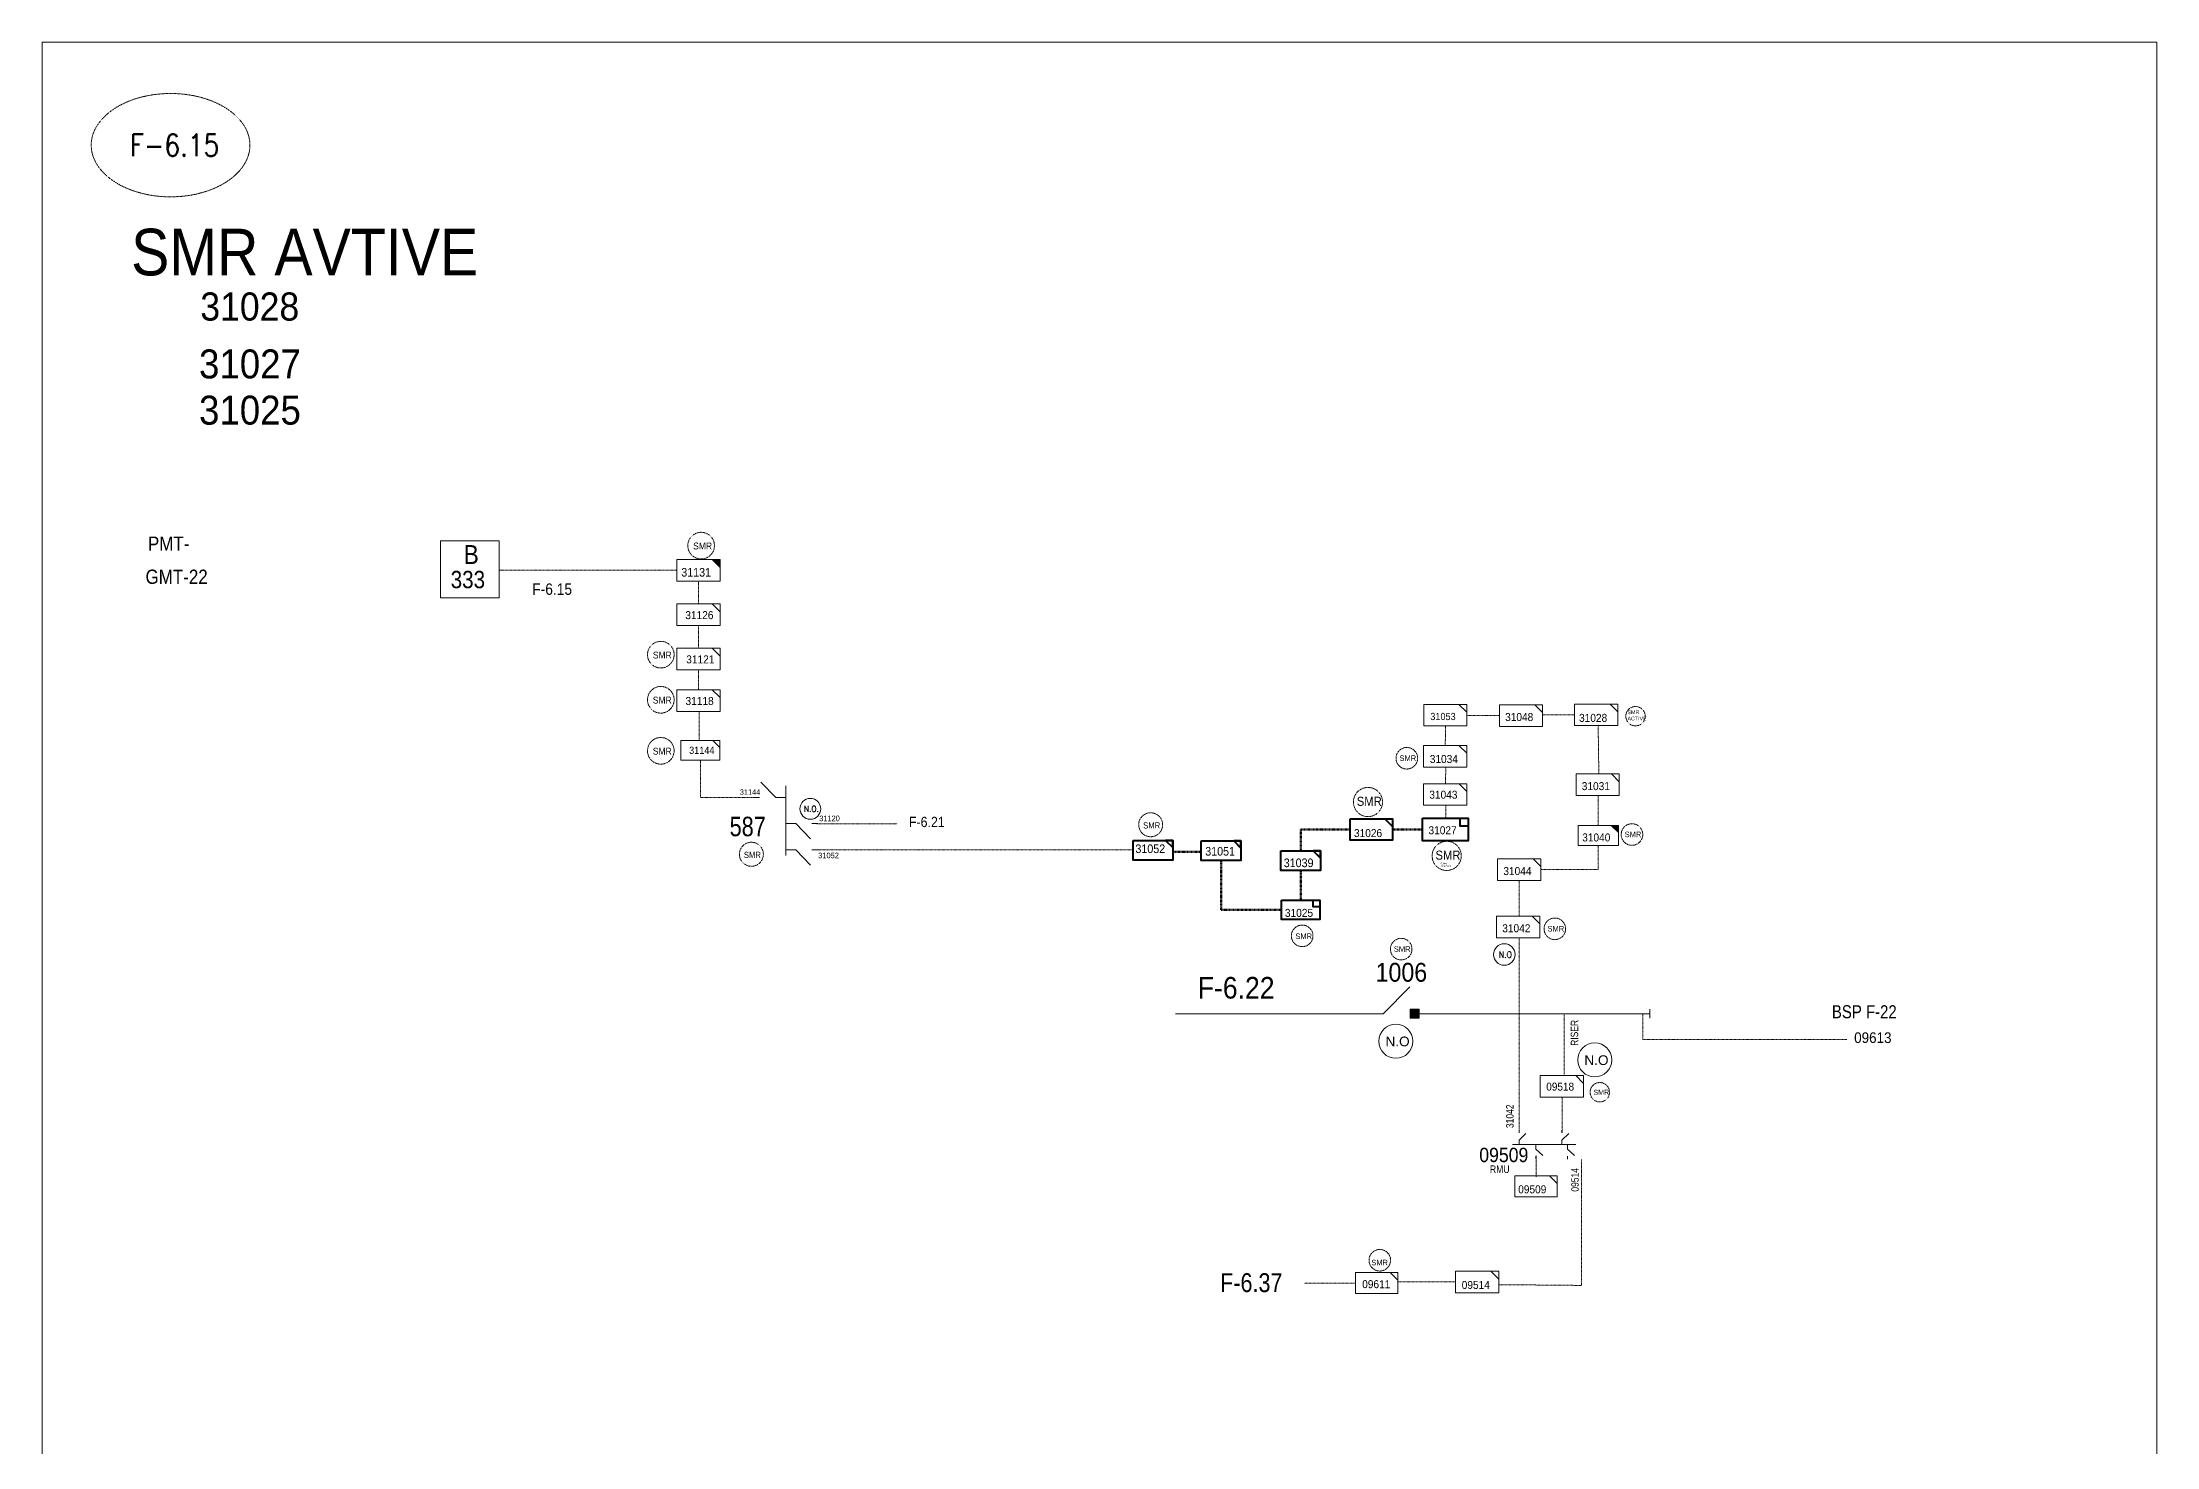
# Model space of a CAD drawing. Header units: metres. Extents: x 65984 to 144644, y -19036 to 23726.
# Drawn here: x 101633 to 102513, y 4701 to 5285 of the extents above; entities that cross this region are included whole.
import ezdxf
from ezdxf.enums import TextEntityAlignment as Align

# ---------------------------------------------------------------- set-up
doc = ezdxf.new("R2010")
doc.units = ezdxf.units.M
doc.header["$MEASUREMENT"] = 0
doc.linetypes.add('DGN Style 3', pattern=[0.013877, 0, -0.013877])
doc.layers.get('0').update_dxf_attribs({"color": 95, "lineweight": 40})
for name, color, linetype, lineweight in [('ABS', 7, 'Continuous', 40), ('d_eos', 111, 'Continuous', 40), ('d_eos no', 121, 'Continuous', 40), ('d_switch', 95, 'Continuous', 40), ('d_tf no', 6, 'Continuous', 40), ('d_ug cable', 95, 'Continuous', 40), ('d_unit sub', 7, 'Continuous', 40), ('fedr no', 95, 'Continuous', 40), ('GRID STATION  04', 7, 'Continuous', 40), ('GRID STATION 01', 7, 'Continuous', 40), ('Level 37', 7, 'Continuous', 0), ('O H MAIN FEEDER', 4, 'Continuous', 100), ('SW N O', 114, 'Continuous', 30)]:
    doc.layers.add(name, color=color, linetype=linetype, lineweight=lineweight)
doc.styles.add('NASKHF', font='naskhf.shx', dxfattribs={"height": 8})
doc.styles.add('Style-Arial', font='arial.ttf')
doc.styles.add('Style-ENGINEERING', font='ENGINEERING.shx')
doc.styles.add('Style-msdefault', font='msdefault.shx')
doc.styles.add('Style-STANDARD', font='STANDARD.shx')

# ---------------------------------------------------------------- blocks, each defined once
blk = doc.blocks.new('TF_8')
at = {"color": 0, "linetype": 'ByBlock', "lineweight": -2}
blk.add_line((6.3, 4.95), (9.9, 1.35), dxfattribs=at)
blk.add_3dface([(-10.1, 4.95), (9.9, 4.95), (9.9, -5.05), (-10.1, -5.05)], dxfattribs=at)
blk = doc.blocks.new('*U3648')
at = {"layer": 'd_eos', "color": 2, "linetype": 'Continuous', "lineweight": 13, "ltscale": 0.574507}
for p, q in [((-12.11, 12.16), (-14.93, 12.16)), ((-4.67, 12.16), (-11.46, 19.17)), ((-0.02, 12.16), (-4.67, 12.16)), ((-0.02, -14.79), (-0.02, 17.53)), ((-0.01, 0.02), (4.64, 0.02)), ((4.64, 0.02), (11.43, -6.98)), ((12.08, 0.02), (14.9, 0.02)), ((-0.02, -12.13), (4.63, -12.13)), ((4.63, -12.13), (11.43, -19.13)), ((12.07, -12.13), (14.9, -12.13))]:
    blk.add_line(p, q, dxfattribs=at)
blk = doc.blocks.new('exist.us-1000kva')
at = {"color": 0, "linetype": 'ByBlock', "lineweight": -2, "flags": 128}
blk.add_lwpolyline([(40, 12.9), (32.8, 20), (40, 20)], close=True, dxfattribs=at)
at = {"color": 0, "linetype": 'ByBlock', "lineweight": -2, "extrusion": (0, 0, -1)}
blk.add_solid([(-40, 12.9), (-32.8, 20), (-40, 20)], dxfattribs=at)
at = {"color": 0, "linetype": 'ByBlock', "lineweight": -2, "xscale": 2, "yscale": 2}
blk.add_blockref('TF_8', (20.2, 10.1), dxfattribs=at)
blk = doc.blocks.new('*U3649')
at = {"layer": 'SW N O', "color": 3, "lineweight": 13, "ltscale": 0.426762}
blk.add_circle((0, 0), 16.8, dxfattribs=at)
at = {"layer": 'SW N O', "color": 3, "lineweight": 13, "style": 'Style-STANDARD'}
blk.add_text('N.O.', height=9.6, dxfattribs=at).set_placement((1.7, -0.2), align=Align.MIDDLE_CENTER)
blk = doc.blocks.new('TF3')
at = {"color": 0, "linetype": 'ByBlock', "lineweight": -2}
for p, q in [((11.3, 9), (18.3, 9)), ((18.3, 9), (18.3, 2))]:
    blk.add_line(p, q, dxfattribs=at)
at = {"color": 0, "linetype": 'ByBlock', "lineweight": -2, "flags": 128}
blk.add_lwpolyline([(18.3, 2), (11.3, 2), (11.3, 9)], dxfattribs=at)
at = {"color": 0, "linetype": 'ByBlock', "lineweight": -2}
blk.add_3dface([(-21.7, 9), (18.3, 9), (18.3, -11), (-21.7, -11)], dxfattribs=at)
blk = doc.blocks.new('*U3405')
at = {"layer": 'd_unit sub', "color": 1, "linetype": 'Continuous', "lineweight": 13, "flags": 128}
blk.add_lwpolyline([(6.4, 5), (9.99, 1.4), (9.99, 5)], close=True, dxfattribs=at)
at = {"layer": 'd_unit sub', "color": 1, "linetype": 'Continuous', "lineweight": 13, "xscale": 0.999671859597321, "yscale": 0.999671859597321, "zscale": 0.2499179648993302, "rotation": 359.9999999999999}
blk.add_blockref('TF_8', (0.1, 0.05), dxfattribs=at)
blk = doc.blocks.new('*U3724')
at = {"layer": 'd_unit sub', "color": 1, "linetype": 'Continuous', "lineweight": 13, "flags": 128}
blk.add_lwpolyline([(6.38, 5.02), (9.98, 5.02), (9.98, 1.42)], close=True, dxfattribs=at)
at = {"layer": 'd_unit sub', "color": 1, "linetype": 'Continuous', "lineweight": 13, "xscale": 0.9996718595973209, "yscale": 0.9996718595973209, "zscale": 0.2499179648993302, "rotation": 359.9999999999999}
blk.add_blockref('TF_8', (0.08, 0.07), dxfattribs=at)
blk = doc.blocks.new('*U2880')
at = {"layer": 'd_unit sub', "color": 2, "linetype": 'Continuous', "lineweight": 13, "flags": 128}
blk.add_lwpolyline([(6.41, 5), (10.01, 5), (10.01, 1.4)], close=True, dxfattribs=at)
at = {"layer": 'd_unit sub', "color": 2, "linetype": 'Continuous', "lineweight": 13, "xscale": 0.999671859597321, "yscale": 0.999671859597321, "zscale": 0.2499179648993302, "rotation": 359.9999999999999}
blk.add_blockref('TF_8', (0.11, 0.05), dxfattribs=at)
blk = doc.blocks.new('*U3332')
at = {"layer": 'd_unit sub', "color": 1, "linetype": 'Continuous', "lineweight": 40, "flags": 128}
blk.add_lwpolyline([(6.4, 5), (10, 1.4), (10, 5)], close=True, dxfattribs=at)
at = {"layer": 'd_unit sub', "color": 1, "linetype": 'Continuous', "lineweight": 40, "xscale": 0.999671859597321, "yscale": 0.999671859597321, "zscale": 0.2736445713152842, "rotation": 359.9999999999999}
blk.add_blockref('TF_8', (0.1, 0), dxfattribs=at)
blk = doc.blocks.new('*U3333')
at = {"layer": 'd_unit sub', "color": 2, "linetype": 'Continuous', "lineweight": 40, "flags": 128}
blk.add_lwpolyline([(6.4, 5), (10, 1.4), (10, 5)], close=True, dxfattribs=at)
at = {"layer": 'd_unit sub', "color": 2, "linetype": 'Continuous', "lineweight": 40, "xscale": 0.999671859597321, "yscale": 0.999671859597321, "zscale": 0.2736445713152842, "rotation": 359.9999999999999}
blk.add_blockref('TF_8', (0.1, 0), dxfattribs=at)
blk = doc.blocks.new('ABS2_1_1')
at = {"color": 0, "linetype": 'ByBlock', "lineweight": -2, "ltscale": 500}
for q in [(-29900, 43500), (0, 0)]:
    blk.add_line((0, 13600), q, dxfattribs=at)
at = {"color": 0, "linetype": 'ByBlock', "lineweight": -2, "ltscale": 500, "flags": 128}
for points in [[(5000, 43600), (-5000, 43600), (-5000, 53600), (5000, 53600)], [(3791, 49653), (3791, 49653), (3791, 49653)]]:
    blk.add_lwpolyline(points, close=True, dxfattribs=at)
at = {"color": 0, "linetype": 'ByBlock', "lineweight": -2, "ltscale": 500}
for points in [[(5000, 43600), (-5000, 43600), (5000, 53600), (-5000, 53600)], [(3791, 49653), (3791, 49653), (3791, 49653)]]:
    blk.add_solid(points, dxfattribs=at)
blk = doc.blocks.new('*U3725')
at = {"layer": 'SW N O', "color": 3, "lineweight": 13, "ltscale": 0.426762}
blk.add_circle((0, 0), 16.8, dxfattribs=at)
at = {"layer": 'SW N O', "color": 3, "lineweight": 13, "style": 'Style-Arial'}
blk.add_text('N.O', height=9.6, dxfattribs=at).set_placement((1.7, -0.2), align=Align.MIDDLE_CENTER)
blk = doc.blocks.new('*U3726')
at = {"layer": 'd_unit sub', "color": 1, "linetype": 'Continuous', "lineweight": 13, "flags": 128}
blk.add_lwpolyline([(6.38, 5.02), (9.98, 5.02), (9.98, 1.42)], close=True, dxfattribs=at)
at = {"layer": 'd_unit sub', "color": 1, "linetype": 'Continuous', "lineweight": 13, "xscale": 0.9996718595973209, "yscale": 0.9996718595973209, "zscale": 0.2262873325499915, "rotation": 359.9999999999999}
blk.add_blockref('TF_8', (0.08, 0.07), dxfattribs=at)
blk = doc.blocks.new('*U3727')
at = {"layer": 'SW N O', "color": 3, "lineweight": 13, "ltscale": 0.426762}
blk.add_circle((0, 0), 16.8, dxfattribs=at)
at = {"layer": 'SW N O', "color": 3, "lineweight": 13, "style": 'Style-STANDARD'}
blk.add_text('N.O', height=9.6, dxfattribs=at).set_placement((1.7, -0.2), align=Align.MIDDLE_CENTER)

msp = doc.modelspace()

# ---------------------------------------------------------------- linework, layer by layer
at = {"layer": 'd_eos', "color": 7, "linetype": 'Continuous', "lineweight": 13, "ltscale": 0.379295}
for p, q in [((102247.22, 4831.48), (102247.22, 4832.62)), ((102247.22, 4828.48), (102250.04, 4831.22)), ((102265.03, 4831.46), (102265.03, 4832.6)), ((102265.03, 4828.45), (102267.85, 4831.19)), ((102244.4, 4826.6), (102270.77, 4826.6)), ((102247.22, 4826.61), (102247.22, 4828.48)), ((102254.24, 4826.6), (102254.24, 4824.73)), ((102254.24, 4824.73), (102257.06, 4821.99)), ((102265.03, 4826.58), (102265.03, 4828.45)), ((102267.41, 4826.6), (102267.41, 4824.73)), ((102267.41, 4824.73), (102270.23, 4821.98)), ((102254.24, 4821.73), (102254.24, 4820.59)), ((102267.41, 4821.72), (102267.41, 4820.58))]:
    msp.add_line(p, q, dxfattribs=at)
at = {"layer": 'd_ug cable', "color": 1, "linetype": 'DGN Style 3', "lineweight": 13}
for p, q in [((101824.52, 5065.5), (101896.78, 5065.5)), ((101905.69, 5060.96), (101905.69, 5051.48)), ((101905.69, 5033.07), (101905.69, 5042.49)), ((101905.69, 5015.77), (101905.69, 5024.07)), ((101905.92, 4994.64), (101905.97, 5006.77)), ((102254.25, 4813.59), (102254.24, 4821.92)), ((102238.87, 4768.3), (102273.22, 4767.99))]:
    msp.add_line(p, q, dxfattribs=at)
at = {"layer": 'd_ug cable', "color": 5, "linetype": 'DGN Style 3', "lineweight": 13}
msp.add_line((101988.42, 4960.06), (101954.89, 4960.06), dxfattribs=at)
at = {"layer": 'd_ug cable', "color": 1, "linetype": 'DGN Style 3', "lineweight": 100}
for p, q in [((102207.03, 4957.68), (102194.55, 4957.68)), ((102103.19, 4948.34), (102114.96, 4948.34))]:
    msp.add_line(p, q, dxfattribs=at)
at = {"layer": 'd_ug cable', "color": 6, "linetype": 'DGN Style 3', "lineweight": 13}
msp.add_line((102254.25, 4813.2), (102254.24, 4821.52), dxfattribs=at)
at = {"layer": 'd_ug cable', "color": 1, "linetype": 'DGN Style 3', "lineweight": 13, "flags": 128}
for points in [[(102216.5, 4992.62), (102216.53, 5000.71)], [(102238.99, 5005.06), (102225.39, 5005.09)], [(102270.32, 5005.38), (102257.04, 5005.38)], [(102280.4, 4980.8), (102280.11, 5000.88)], [(101928.58, 4971.04), (101906.47, 4971.04), (101906.48, 4986.54)], [(102216.63, 4976.73), (102216.66, 4983.63)], [(102280.16, 4959.38), (102280.16, 4971.8)], [(102216.77, 4962.43), (102216.77, 4967.48)], [(102086.41, 4949.18), (101955.43, 4949.18), (101955.43, 4949.18), (101955.43, 4949.18)], [(102256.24, 4940.96), (102280.16, 4940.96), (102280.16, 4950.95)], [(102247.24, 4921.67), (102247.24, 4936.47)], [(102247.24, 4832.48), (102247.24, 4912.67)], [(102266.03, 4880.57), (102265.93, 4855.73), (102265.93, 4855.73), (102265.93, 4855.73)], [(102265.08, 4831.41), (102265.08, 4846.35), (102265.08, 4846.35)], [(102273.12, 4820.33), (102273.12, 4768.21), (102273.12, 4768.21)], [(102197.03, 4769.49), (102220.75, 4769.49), (102220.75, 4769.49)], [(102157.84, 4768.98), (102179.15, 4768.98)]]:
    msp.add_lwpolyline(points, dxfattribs=at)
at = {"layer": 'd_ug cable', "color": 1, "linetype": 'DGN Style 3', "lineweight": 100, "flags": 128}
for points in [[(102176.92, 4957.68), (102156.31, 4957.68), (102156.31, 4948.8)], [(102123.18, 4944.74), (102123.18, 4924.23), (102148.38, 4924.23)], [(102156.31, 4940.58), (102156.31, 4928.19)]]:
    msp.add_lwpolyline(points, dxfattribs=at)
at = {"layer": 'd_ug cable', "color": 191, "linetype": 'DGN Style 3', "lineweight": 13, "flags": 128}
msp.add_lwpolyline([(102298.69, 4881.04), (102298.69, 4870.26), (102383.65, 4870.26)], dxfattribs=at)
at = {"layer": 'd_ug cable', "color": 1, "linetype": 'DGN Style 3', "lineweight": 13}
for centre, radius in [((101906.8, 5075.76), 5.55), ((101890.02, 5030.4), 5.55), ((101890.02, 5011.63), 5.55), ((102295.65, 5004.79), 4.04), ((101890.02, 4990.39), 5.55), ((102200.48, 4987.31), 4.49), ((102184.32, 4969.09), 6.07), ((102093.88, 4959.63), 4.99), ((102294.18, 4955.58), 4.49), ((101927.71, 4947.37), 4.99), ((102217.08, 4946.69), 6.07), ((102262.08, 4916.35), 4.49), ((102156.93, 4913.41), 4.49), ((102198.15, 4907.89), 4.49), ((102280.8, 4848.35), 4.04), ((102189.24, 4778.46), 4.49)]:
    msp.add_circle(centre, radius, dxfattribs=at)
at = {"layer": 'fedr no', "color": 82, "linetype": 'DGN Style 3', "lineweight": 13, "true_color": 0x1dc70e}
msp.add_ellipse((101686, 5242.37), major_axis=(33.02, 0), ratio=0.651175, dxfattribs=at)
at = {"layer": 'GRID STATION  04', "color": 1, "linetype": 'Continuous', "lineweight": 13, "ltscale": 0.352593}
msp.add_line((101822.91, 5065.51), (101824.6, 5065.51), dxfattribs=at)
at = {"layer": 'GRID STATION  04', "color": 1, "linetype": 'Continuous', "lineweight": 13, "ltscale": 0.352593, "flags": 128}
msp.add_lwpolyline([(101822.78, 5054.03), (101798.31, 5054.03), (101798.31, 5077.74), (101822.78, 5077.74)], close=True, dxfattribs=at)
at = {"layer": 'O H MAIN FEEDER', "color": 191, "lineweight": 13, "ltscale": 0.384086}
for p, q in [((102189.44, 4881.04), (102104.23, 4881.04)), ((102301.61, 4879.21), (102301.61, 4882.86))]:
    msp.add_line(p, q, dxfattribs=at)
at = {"layer": 'O H MAIN FEEDER', "color": 1, "lineweight": 13, "ltscale": 0.384086}
msp.add_line((102301.61, 4881.04), (102202.54, 4881), dxfattribs=at)
at = {"layer": 'O H MAIN FEEDER', "color": 140, "linetype": 'Continuous', "lineweight": 13, "flags": 128}
msp.add_lwpolyline([(101632.61, 5285.17), (102512.56, 5285.17), (102512.56, 4666.67), (101632.61, 4666.67)], close=True, dxfattribs=at)

# ---------------------------------------------------------------- block references
at = {"layer": 'ABS', "color": 2, "linetype": 'Continuous', "lineweight": 13, "ltscale": 0.621645, "xscale": 0.0003746679384085958, "yscale": 0.0003746679384085958, "zscale": 0.0003312301748806258, "rotation": 269.9999999999997}
msp.add_blockref('ABS2_1_1', (102185.5, 4881.04), dxfattribs=at)
at = {"layer": 'd_eos', "color": 2, "linetype": 'Continuous', "lineweight": 13, "ltscale": 0.574507, "xscale": 0.9, "yscale": 0.9, "zscale": 0.9}
msp.add_blockref('*U3648', (101942.02, 4960.1), dxfattribs=at)
at = {"layer": 'd_unit sub', "color": 2, "linetype": 'Continuous', "lineweight": 13}
for name, p, xscale, yscale, zscale in [('exist.us-1000kva', (101896.69, 5060.96), 0.4498523368180613, 0.4498523368180613, 0.3840860399909141), ('TF_8', (101905.78, 5028.62), 0.8997046736375889, 0.8997046736375889, 0.2249261684093972), ('TF_8', (101905.78, 5011.31), 0.8997046736375889, 0.8997046736375889, 0.2249261684093972), ('TF_8', (101906.56, 4990.63), 0.80973420627383, 0.80973420627383, 0.2024335515684575)]:
    msp.add_blockref(name, p, dxfattribs=dict(at, xscale=xscale, yscale=yscale, zscale=zscale))
at = {"layer": 'd_unit sub', "color": 1, "linetype": 'Continuous', "lineweight": 13, "xscale": 0.8997046736375889, "yscale": 0.8997046736375889, "zscale": 0.2249261684093972}
msp.add_blockref('TF_8', (101905.78, 5047.03), dxfattribs=at)
at = {"layer": 'd_unit sub', "color": 1, "linetype": 'Continuous', "lineweight": 13, "rotation": 359.9999999999999}
for name, p, xscale, yscale, zscale in [('*U3726', (102216.47, 5005.22), 0.8945863177017906, 0.8945863177017906, 0.8945863177017906), ('*U3724', (102248.01, 5005.04), 0.9, 0.9, 0.9), ('*U3724', (102279.91, 4976.28), 0.9, 0.9, 0.9), ('*U3724', (102216.47, 4972.21), 0.9, 0.9, 0.9), ('*U3724', (102247.26, 4940.95), 0.9, 0.9, 0.9), ('TF_8', (102254.34, 4809.23), 0.8817105801648378, 0.8817105801648378, 0.2204276450412095), ('*U3405', (102229.75, 4769.36), 0.9, 0.9, 0.9)]:
    msp.add_blockref(name, p, dxfattribs=dict(at, xscale=xscale, yscale=yscale, zscale=zscale))
at = {"layer": 'd_unit sub', "color": 2, "linetype": 'Continuous', "lineweight": 13, "rotation": 359.9999999999999}
for name, p, xscale, yscale, zscale in [('TF_8', (102279.41, 5005.42), 0.8997046736375889, 0.8997046736375889, 0.2249261684093972), ('*U2880', (102216.4, 4988.11), 0.9, 0.9, 0.9), ('exist.us-1000kva', (102271.72, 4950.95), 0.4217381599744872, 0.4217381599744872, 0.485029871836432), ('*U2880', (102246.82, 4917.15), 0.9, 0.9, 0.9), ('*U2880', (102265, 4850.8), 0.9, 0.9, 0.9), ('TF_8', (102188.06, 4769.03), 0.8817105801648378, 0.8817105801648378, 0.2204276450412095)]:
    msp.add_blockref(name, p, dxfattribs=dict(at, xscale=xscale, yscale=yscale, zscale=zscale))
at = {"layer": 'd_unit sub', "color": 2, "linetype": 'Continuous', "lineweight": 40, "rotation": 359.9999999999999}
for name, p, xscale, yscale, zscale in [('TF_8', (102185.82, 4957.73), 0.8817105801648378, 0.8817105801648378, 0.2204276450412095), ('TF3', (102217.32, 4958.16), 0.4743620555498435, 0.4743620555498435, 0.1446225779115376), ('*U3333', (102094.82, 4949), 0.8219646650700216, 0.8219646650700216, 0.8219646650700216), ('TF3', (102156.98, 4924.63), 0.396158049040214, 0.396158049040214, 0.1446225779115376)]:
    msp.add_blockref(name, p, dxfattribs=dict(at, xscale=xscale, yscale=yscale, zscale=zscale))
at = {"layer": 'd_unit sub', "color": 1, "linetype": 'Continuous', "lineweight": 40, "xscale": 0.8219646650700216, "yscale": 0.8219646650700216, "zscale": 0.8219646650700216, "rotation": 359.9999999999999}
for p in [(102123.18, 4948.85), (102156.31, 4944.69)]:
    msp.add_blockref('*U3332', p, dxfattribs=at)
at = {"layer": 'SW N O', "color": 3, "lineweight": 13, "xscale": 0.2580958125901364, "yscale": 0.2580958125901364, "zscale": 0.2580958125901364}
msp.add_blockref('*U3649', (101952.25, 4966.28), dxfattribs=at)
at = {"layer": 'SW N O', "color": 3, "lineweight": 13, "rotation": 359.9999999999999}
for name, p, xscale, yscale, zscale in [('*U3727', (102241.05, 4905.66), 0.2666030595723458, 0.2666030595723458, 0.2666030595723458), ('*U3725', (102195.91, 4869.57), 0.4211882874105435, 0.4211882874105435, 0.4211882874105435), ('*U3725', (102278.68, 4861.79), 0.4211882874105435, 0.4211882874105435, 0.4211882874105435)]:
    msp.add_blockref(name, p, dxfattribs=dict(at, xscale=xscale, yscale=yscale, zscale=zscale))

# ---------------------------------------------------------------- texts
at = {"layer": 'd_eos no', "color": 2, "linetype": 'Continuous', "lineweight": 13, "style": 'Style-msdefault', "width": 0.833333}
msp.add_text('587', height=8.1, dxfattribs=at).set_placement((101918.65, 4962.96), align=Align.TOP_LEFT)
at = {"layer": 'd_eos no', "color": 7, "linetype": 'Continuous', "lineweight": 13, "style": 'Style-Arial', "width": 0.88}
msp.add_text('09509', height=5.974, dxfattribs=at).set_placement((102230.63, 4825.26), align=Align.TOP_LEFT)
at = {"layer": 'd_switch', "color": 7, "linetype": 'Continuous', "lineweight": 13, "ltscale": 0.840492, "style": 'Style-ENGINEERING', "width": 0.857143}
msp.add_text('31120', height=2.348, dxfattribs=at).set_placement((101955.98, 4963.46), align=Align.TOP_LEFT)
at = {"layer": 'd_switch', "color": 55, "linetype": 'Continuous', "lineweight": 13, "style": 'Style-msdefault', "width": 0.857143}
for s, height, p in [('BSP F-22', 5.429, (102377.38, 4884.56)), ('F-6.37', 7.84, (102122.77, 4773.06))]:
    msp.add_text(s, height=height, dxfattribs=at).set_placement(p, align=Align.TOP_LEFT)
at = {"layer": 'd_switch', "color": 7, "linetype": 'Continuous', "lineweight": 13, "style": 'Style-ENGINEERING', "width": 0.857143}
for s, p in [('RISER', (102268.71, 4867.65)), ('31042', (102241.81, 4833.45))]:
    msp.add_text(s, height=3.087, rotation=90, dxfattribs=at).set_placement(p, align=Align.TOP_LEFT)
at = {"layer": 'd_switch', "color": 7, "linetype": 'Continuous', "lineweight": 13, "insert": (101853.08, 5060.04), "char_height": 4.7598, "attachment_point": 3, "style": 'NASKHF'}
msp.add_mtext('\\Fmsdefault;\\H1x;\\W0.9;F-6.15\\P', dxfattribs=at)
at = {"layer": 'd_switch', "color": 55, "linetype": 'Continuous', "lineweight": 13, "insert": (102008.18, 4962.94), "char_height": 4.2839, "attachment_point": 3, "style": 'NASKHF'}
msp.add_mtext('\\Fmsdefault;\\H1x;\\W0.9;F-6.21\\P', dxfattribs=at)
at = {"layer": 'd_switch', "color": 7, "linetype": 'Continuous', "lineweight": 13, "insert": (102268.91, 4806.99), "char_height": 3.087, "attachment_point": 1, "rotation": 90, "style": 'NASKHF'}
msp.add_mtext('\\FENGINEERING;\\H1x;\\W0.857143;09514\\P', dxfattribs=at)
at = {"layer": 'd_tf no', "color": 121, "linetype": 'Continuous', "lineweight": 13, "style": 'Style-msdefault', "width": 0.945946}
for height, p in [(11.705, (101698.37, 5181.1)), (3.33, (102272.16, 5005.77))]:
    msp.add_text('31028', height=height, dxfattribs=at).set_placement(p, align=Align.TOP_LEFT)
at = {"layer": 'd_tf no', "color": 121, "linetype": 'Continuous', "lineweight": 40, "style": 'Style-msdefault', "width": 0.945946}
for s, height, p in [('31027', 12.047, (101697.85, 5157.38)), ('31025', 12.047, (101697.85, 5138.16)), ('31027', 3.33, (102209.5, 4959.01))]:
    msp.add_text(s, height=height, dxfattribs=at).set_placement(p, align=Align.TOP_LEFT)
at = {"layer": 'd_tf no', "color": 2, "lineweight": 13, "style": 'Style-msdefault'}
for s, height, width, p in [('31131', 3.6, 0.925, (101898.54, 5066.47)), ('31040', 3.33, 0.945946, (102273.47, 4956.02))]:
    msp.add_text(s, height=height, dxfattribs=dict(at, width=width)).set_placement(p, align=Align.TOP_LEFT)
at = {"layer": 'd_tf no', "color": 1, "linetype": 'Continuous', "lineweight": 13, "style": 'Style-msdefault', "width": 0.945946}
for s, height, p in [('31126', 3.33, (101900.22, 5048.51)), ('31053', 2.997, (102210.26, 5006.18)), ('31048', 3.33, (102241.39, 5006.13)), ('31043', 3.33, (102209.84, 4973.81)), ('31031', 3.33, (102273.29, 4977.37)), ('31044', 3.33, (102240.64, 4942.04)), ('09509', 3.33, (102246.83, 4809.63)), ('09514', 3.33, (102223.33, 4769.84))]:
    msp.add_text(s, height=height, dxfattribs=at).set_placement(p, align=Align.TOP_LEFT)
at = {"layer": 'd_tf no', "color": 2, "linetype": 'Continuous', "lineweight": 13, "style": 'Style-msdefault', "width": 0.945946}
for s, height, p in [('31121', 3.33, (101900.61, 5030.1)), ('31118', 3.33, (101900.31, 5012.8)), ('31144', 2.997, (101901.8, 4992.11)), ('31034', 3.33, (102210.03, 4988.66)), ('31144', 2.238, (101922.88, 4974.34)), ('31042', 3.33, (102240.2, 4918.24)), ('09518', 3.3, (102258.5, 4852.34)), ('09611', 3.33, (102181.91, 4770.17))]:
    msp.add_text(s, height=height, dxfattribs=at).set_placement(p, align=Align.TOP_LEFT)
at = {"layer": 'd_tf no', "color": 2, "linetype": 'Continuous', "lineweight": 40, "style": 'Style-msdefault'}
for s, height, width, p in [('31026', 3.33, 0.945946, (102178.49, 4957.84)), ('31052', 3.6, 0.925, (102087.54, 4951.46))]:
    msp.add_text(s, height=height, dxfattribs=dict(at, width=width)).set_placement(p, align=Align.TOP_LEFT)
at = {"layer": 'd_tf no', "color": 7, "linetype": 'Continuous', "lineweight": 40, "style": 'Style-msdefault', "width": 0.925}
msp.add_text('31052', height=2.315, dxfattribs=at).set_placement((101955.5, 4948.02), align=Align.TOP_LEFT)
at = {"layer": 'd_tf no', "color": 1, "linetype": 'Continuous', "lineweight": 40, "style": 'Style-msdefault', "width": 0.925}
for s, p in [('31051', (102116.59, 4950.4)), ('31039', (102149.26, 4945.6))]:
    msp.add_text(s, height=3.6, dxfattribs=at).set_placement(p, align=Align.TOP_LEFT)
at = {"layer": 'd_tf no', "color": 2, "linetype": 'Continuous', "lineweight": 40, "style": 'Style-msdefault', "width": 0.945946}
msp.add_text('31025', height=3.33, dxfattribs=at).set_placement((102149.75, 4921.31))
at = {"layer": 'd_tf no', "color": 191, "linetype": 'Continuous', "lineweight": 13, "style": 'Style-msdefault', "width": 0.945946}
msp.add_text('09613', height=4.421, dxfattribs=at).set_placement((102386.65, 4873.27), align=Align.TOP_LEFT)
at = {"layer": 'd_tf no', "color": 2, "lineweight": 13, "attachment_point": 1, "style": 'NASKHF'}
for s, insert, char_height in [('\\Fmsdefault;\\H1x;\\W0.925;SMR\\P', (101903.47, 5077.05), 2.868), ('\\Fmsdefault;\\H1x;\\W0.925;SMR\\P', (101886.68, 5031.68), 2.868), ('\\Fmsdefault;\\H1x;\\W0.925;SMR\\P', (101886.68, 5012.92), 2.868), ('\\Fmsdefault;\\H1x;\\W0.925;SMR\\PACTIVE \\P', (102292.32, 5007.21), 1.5614), ('\\Fmsdefault;\\H1x;\\W0.925;SMR\\P', (101886.68, 4991.68), 2.868), ('\\Fmsdefault;\\H1x;\\W0.925;SMR\\P', (102197.43, 4988.5), 2.3231), ('\\Fmsdefault;\\H1x;\\W0.925;SMR\\P', (102179.65, 4971.29), 3.7835), ('\\Fmsdefault;\\H1x;\\W0.925;SMR\\P', (102090.75, 4960.67), 2.5812), ('\\Fmsdefault;\\H1x;\\W0.925;SMR\\P', (102291.13, 4956.78), 2.3231), ('\\Fmsdefault;\\H1x;\\W0.925;SMR\\P', (101924.58, 4948.4), 2.5812), ('\\Fmsdefault;\\H1x;\\W0.925;SMR\\P', (102212.41, 4948.89), 3.7835), ('\\Fmsdefault;\\H1x;\\W0.925;SMR\\P', (102154.1, 4914.41), 2.3231), ('\\Fmsdefault;\\H1x;\\W0.925;SMR\\P', (102259.03, 4917.55), 2.3231), ('\\Fmsdefault;\\H1x;\\W0.925;SMR\\P', (102195.09, 4909.09), 2.3231), ('\\Fmsdefault;\\H1x;\\W0.925;SMR\\P', (102278.12, 4849.39), 2.0908), ('\\Fmsdefault;\\H1x;\\W0.925;SMR\\P', (102185.68, 4778.66), 2.3231)]:
    msp.add_mtext(s, dxfattribs=dict(at, insert=insert, char_height=char_height))
at = {"layer": 'd_tf no', "color": 121, "linetype": 'Continuous', "lineweight": 40, "insert": (102214.49, 4943.94), "char_height": 0.7164, "attachment_point": 1, "style": 'NASKHF'}
msp.add_mtext('\\Fmsdefault;\\H1x;\\W0.945946;Active\\P11/6/2023', dxfattribs=at)
at = {"layer": 'fedr no', "color": 6, "linetype": 'Continuous', "lineweight": 13, "style": 'Style-STANDARD', "width": 0.909091}
msp.add_text('F-6.15', height=9.19, dxfattribs=at).set_placement((101687.69, 5242.37), align=Align.MIDDLE_CENTER)
at = {"layer": 'GRID STATION  04', "color": 1, "linetype": 'Continuous', "lineweight": 13, "ltscale": 2.016614, "style": 'Style-msdefault', "width": 0.888889}
msp.add_text('B', height=7.88, dxfattribs=at).set_placement((101808.02, 5076), align=Align.TOP_LEFT)
at = {"layer": 'GRID STATION  04', "color": 1, "linetype": 'Continuous', "lineweight": 13, "ltscale": 1.875435, "style": 'Style-msdefault', "width": 0.888889}
msp.add_text('333', height=7.219, dxfattribs=at).set_placement((101802.57, 5065.27), align=Align.TOP_LEFT)
at = {"layer": 'GRID STATION 01', "linetype": 'Continuous', "lineweight": 13, "style": 'Style-msdefault', "width": 0.888889}
for s, p in [('PMT-', (101676.58, 5079.55)), ('GMT-22', (101675.57, 5065.78))]:
    msp.add_text(s, height=5.94, dxfattribs=at).set_placement(p, align=Align.TOP_LEFT)
at = {"layer": 'Level 37', "color": 121, "linetype": 'Continuous', "lineweight": 13, "style": 'Style-Arial', "width": 0.88}
msp.add_text('SMR AVTIVE', height=19.404, dxfattribs=at).set_placement((101669.58, 5188.2))
at = {"layer": 'Level 37', "color": 2, "linetype": 'Continuous', "lineweight": 13, "style": 'Style-Arial', "width": 0.88}
msp.add_text('1006', height=7.841, dxfattribs=at).set_placement((102187.5, 4894.34))
at = {"layer": 'Level 37', "color": 55, "linetype": 'Continuous', "lineweight": 13, "style": 'Style-Arial', "width": 0.88}
msp.add_text('F-6.22', height=9, dxfattribs=at).set_placement((102113.47, 4887.32))
at = {"layer": 'Level 37', "color": 7, "linetype": 'Continuous', "lineweight": 13, "style": 'Style-msdefault', "width": 0.854701}
msp.add_text('RMU', height=3.135, dxfattribs=at).set_placement((102239.16, 4816.33), align=Align.MIDDLE_CENTER)

doc.saveas('drawing.dxf')
